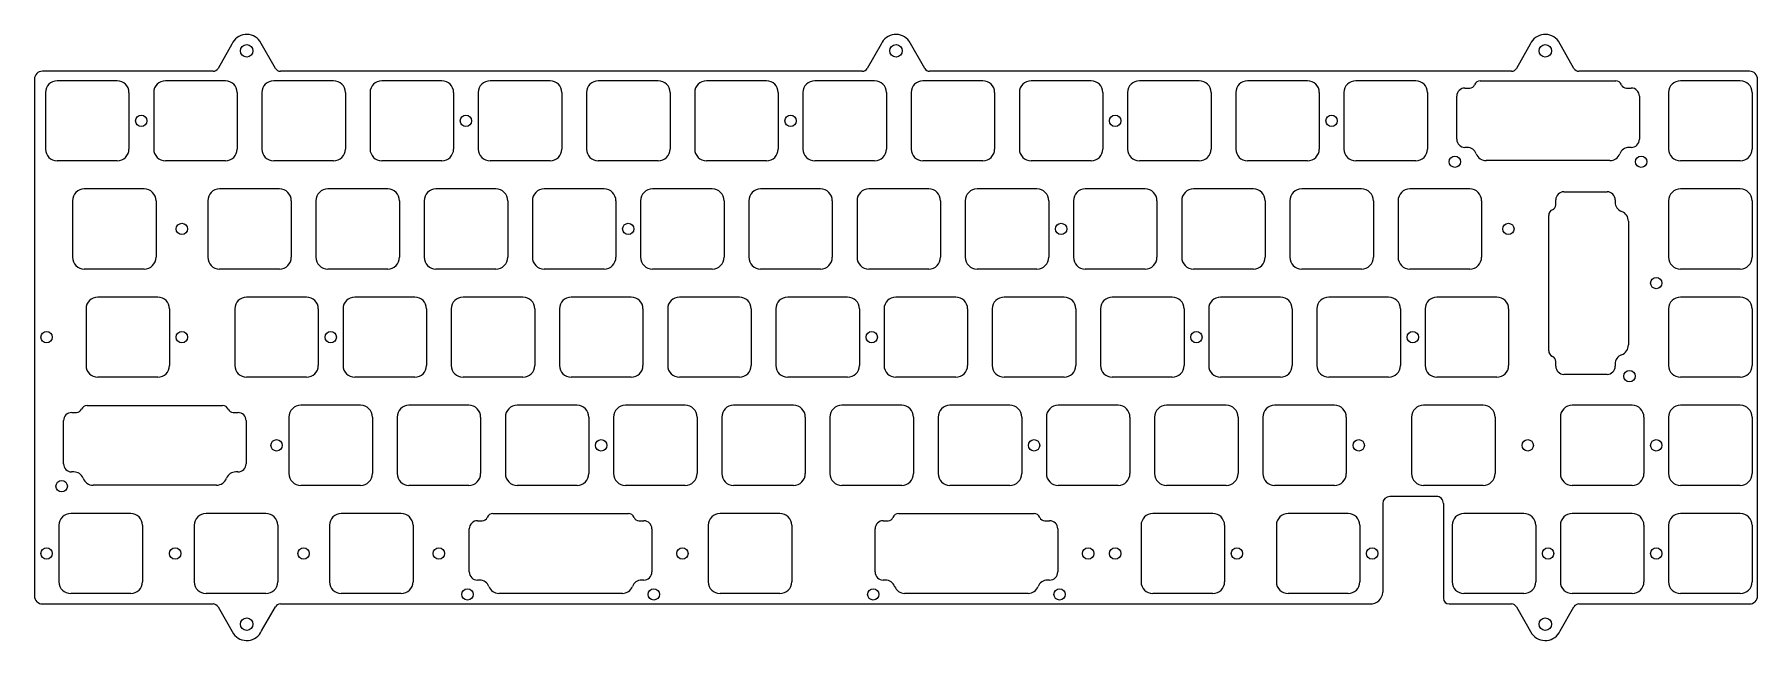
# Model space of a CAD drawing. Header units: millimetres. Extents: x -9 to 294, y -92 to 15.
import ezdxf

# ---------------------------------------------------------------- set-up
doc = ezdxf.new("R2010")
doc.units = ezdxf.units.MM
doc.layers.add('BLACK', color=7, linetype='CONTINUOUS')

msp = doc.modelspace()

# ---------------------------------------------------------------- linework, layer by layer
at = {"layer": 'BLACK', "linetype": 'Continuous'}
for p, q in [((25.450727, 13.481166), (23.031324, 9.235658)), ((33.139725, 9.235774), (30.418327, 14.011213)), ((139.750453, 13.481118), (137.331045, 9.235602)), ((147.439518, 9.235706), (144.717795, 14.011715)), ((254.050678, 13.481073), (251.631327, 9.235656)), ((261.739729, 9.235775), (259.018418, 14.01106)), ((33.139725, 9.235774), (33.139761, 9.235794)), ((147.439518, 9.235706), (147.439544, 9.235721)), ((261.739729, 9.235775), (261.739761, 9.235793)), ((-9.284939, 7.330828), (-9.284939, -83.688633)), ((22.162536, 8.730826), (-7.884941, 8.730826)), ((5.276136, 7.049999), (-5.27386, 7.049999)), ((13.776136, 7.05), (13.776136, 7.049999)), ((24.326136, 7.049999), (13.776136, 7.049999)), ((22.162536, 8.730826), (22.162536, 8.730842)), ((32.826136, 7.05), (32.826136, 7.049999)), ((43.376136, 7.049999), (32.826136, 7.049999)), ((136.457045, 8.730826), (34.008536, 8.730826)), ((51.876136, 7.05), (51.876136, 7.049999)), ((62.426136, 7.049999), (51.876136, 7.049999)), ((70.926136, 7.05), (70.926136, 7.049999)), ((81.476136, 7.049999), (70.926136, 7.049999)), ((89.976136, 7.05), (89.976136, 7.049999)), ((100.526136, 7.049999), (89.976136, 7.049999)), ((109.026136, 7.05), (109.026136, 7.049999)), ((119.576136, 7.049999), (109.026136, 7.049999)), ((128.076136, 7.05), (128.076136, 7.049999)), ((138.626136, 7.049999), (128.076136, 7.049999)), ((136.457045, 8.730826), (136.457045, 8.730846)), ((147.126136, 7.05), (147.126136, 7.049999)), ((157.676136, 7.049999), (147.126136, 7.049999)), ((250.758795, 8.730826), (148.308336, 8.730826)), ((166.176136, 7.05), (166.176136, 7.049999)), ((176.726136, 7.049999), (166.176136, 7.049999)), ((185.226136, 7.05), (185.226136, 7.049999)), ((195.776136, 7.049999), (185.226136, 7.049999)), ((204.276136, 7.05), (204.276136, 7.049999)), ((214.826136, 7.049999), (204.276136, 7.049999)), ((223.326136, 7.05), (223.326136, 7.049999)), ((233.876136, 7.049999), (223.326136, 7.049999)), ((245.247375, 7.0276), (269.102575, 7.0276)), ((245.247375, 7.027589), (245.247375, 7.0276)), ((250.758795, 8.730826), (250.758795, 8.730846)), ((292.655136, 8.730826), (262.608536, 8.730826)), ((280.476136, 7.05), (280.476136, 7.049999)), ((291.026136, 7.049999), (280.476136, 7.049999)), ((294.055201, -83.6886), (294.055201, 7.317631)), ((-7.348864, 4.974995), (-7.348864, -4.974999)), ((7.351136, 4.975), (7.351136, -4.975)), ((11.701136, 4.975), (11.701136, -4.975)), ((26.401136, 4.975), (26.401136, -4.975)), ((30.751136, 4.975), (30.751136, -4.975)), ((45.451136, 4.975), (45.451136, -4.975)), ((49.801136, 4.975), (49.801136, -4.975)), ((64.501136, 4.975), (64.501136, -4.975)), ((68.851136, 4.975), (68.851136, -4.975)), ((83.551136, 4.975), (83.551136, -4.975)), ((87.901136, 4.975), (87.901136, -4.975)), ((102.601136, 4.975), (102.601136, -4.975)), ((106.951136, 4.975), (106.951136, -4.975)), ((121.651136, 4.975), (121.651136, -4.975)), ((126.001136, 4.975), (126.001136, -4.975)), ((140.701136, 4.975), (140.701136, -4.975)), ((145.051136, 4.975), (145.051136, -4.975)), ((159.751136, 4.975), (159.751136, -4.975)), ((164.101136, 4.975), (164.101136, -4.975)), ((178.801136, 4.975), (178.801136, -4.975)), ((183.151136, 4.975), (183.151136, -4.975)), ((197.851136, 4.975), (197.851136, -4.975)), ((202.201136, 4.975), (202.201136, -4.975)), ((216.901136, 4.975), (216.901136, -4.975)), ((221.251136, 4.975), (221.251136, -4.975)), ((235.951136, 4.975), (235.951136, -4.975)), ((241.099485, -3.25044), (241.099485, 4.3503)), ((242.536512, 5.77544), (243.390075, 5.77544)), ((243.390075, 5.775452), (243.390075, 5.77544)), ((270.959775, 5.77544), (271.825375, 5.77544)), ((273.250365, 4.35044), (273.250365, -3.2504)), ((278.401136, 4.975), (278.401136, -4.975)), ((293.101136, 4.975), (293.101136, -4.975)), ((242.928575, -4.67544), (242.524475, -4.67544)), ((271.813458, -4.67544), (271.421325, -4.67544)), ((5.276136, -7.050001), (-5.273862, -7.050001)), ((5.276136, -7.05), (5.276136, -7.050001)), ((24.326136, -7.050001), (13.776136, -7.050001)), ((24.326136, -7.05), (24.326136, -7.050001)), ((43.376136, -7.050001), (32.826136, -7.050001)), ((43.376136, -7.05), (43.376136, -7.050001)), ((62.426136, -7.050001), (51.876136, -7.050001)), ((62.426136, -7.05), (62.426136, -7.050001)), ((81.476136, -7.050001), (70.926136, -7.050001)), ((81.476136, -7.05), (81.476136, -7.050001)), ((100.526136, -7.050001), (89.976136, -7.050001)), ((100.526136, -7.05), (100.526136, -7.050001)), ((119.576136, -7.050001), (109.026136, -7.050001)), ((119.576136, -7.05), (119.576136, -7.050001)), ((138.626136, -7.050001), (128.076136, -7.050001)), ((138.626136, -7.05), (138.626136, -7.050001)), ((157.676136, -7.050001), (147.126136, -7.050001)), ((157.676136, -7.05), (157.676136, -7.050001)), ((176.726136, -7.050001), (166.176136, -7.050001)), ((176.726136, -7.05), (176.726136, -7.050001)), ((195.776136, -7.050001), (185.226136, -7.050001)), ((195.776136, -7.05), (195.776136, -7.050001)), ((214.826136, -7.050001), (204.276136, -7.050001)), ((214.826136, -7.05), (214.826136, -7.050001)), ((233.876136, -7.050001), (223.326136, -7.050001)), ((233.876136, -7.05), (233.876136, -7.050001)), ((268.050425, -7.01191), (246.299575, -7.01191)), ((291.026136, -7.050001), (280.476136, -7.050001)), ((291.026136, -7.05), (291.026136, -7.050001)), ((10.038636, -12.000001), (-0.511358, -12.000001)), ((23.301136, -12), (23.301136, -12.000001)), ((33.851136, -12.000001), (23.301136, -12.000001)), ((42.351136, -12), (42.351136, -12.000001)), ((52.901136, -12.000001), (42.351136, -12.000001)), ((61.401136, -12), (61.401136, -12.000001)), ((71.951136, -12.000001), (61.401136, -12.000001)), ((80.451136, -12), (80.451136, -12.000001)), ((91.001136, -12.000001), (80.451136, -12.000001)), ((99.501136, -12), (99.501136, -12.000001)), ((110.051136, -12.000001), (99.501136, -12.000001)), ((118.551136, -12), (118.551136, -12.000001)), ((129.101136, -12.000001), (118.551136, -12.000001)), ((137.601136, -12), (137.601136, -12.000001)), ((148.151136, -12.000001), (137.601136, -12.000001)), ((156.651136, -12), (156.651136, -12.000001)), ((167.201136, -12.000001), (156.651136, -12.000001)), ((175.701136, -12), (175.701136, -12.000001)), ((186.251136, -12.000001), (175.701136, -12.000001)), ((194.751136, -12), (194.751136, -12.000001)), ((205.301136, -12.000001), (194.751136, -12.000001)), ((213.801136, -12), (213.801136, -12.000001)), ((224.351136, -12.000001), (213.801136, -12.000001)), ((232.851136, -12), (232.851136, -12.000001)), ((243.401136, -12.000001), (232.851136, -12.000001)), ((280.476136, -12), (280.476136, -12.000001)), ((291.026136, -12.000001), (280.476136, -12.000001)), ((-2.586364, -14.075007), (-2.586364, -24.024999)), ((12.113636, -14.075), (12.113636, -24.025)), ((21.226136, -14.075), (21.226136, -24.025)), ((35.926136, -14.075), (35.926136, -24.025)), ((40.276136, -14.075), (40.276136, -24.025)), ((54.976136, -14.075), (54.976136, -24.025)), ((59.326136, -14.075), (59.326136, -24.025)), ((74.026136, -14.075), (74.026136, -24.025)), ((78.376136, -14.075), (78.376136, -24.025)), ((93.076136, -14.075), (93.076136, -24.025)), ((97.426136, -14.075), (97.426136, -24.025)), ((112.126136, -14.075), (112.126136, -24.025)), ((116.476136, -14.075), (116.476136, -24.025)), ((131.176136, -14.075), (131.176136, -24.025)), ((135.526136, -14.075), (135.526136, -24.025)), ((150.226136, -14.075), (150.226136, -24.025)), ((154.576136, -14.075), (154.576136, -24.025)), ((169.276136, -14.075), (169.276136, -24.025)), ((173.626136, -14.075), (173.626136, -24.025)), ((188.326136, -14.075), (188.326136, -24.025)), ((192.676136, -14.075), (192.676136, -24.025)), ((207.376136, -14.075), (207.376136, -24.025)), ((211.726136, -14.075), (211.726136, -24.025)), ((226.426136, -14.075), (226.426136, -24.025)), ((230.776136, -14.075), (230.776136, -24.025)), ((245.476136, -14.075), (245.476136, -24.025)), ((258.54331, -14.790225), (258.54331, -13.924625)), ((259.96831, -12.499635), (267.56915, -12.499635)), ((268.99419, -13.936542), (268.99419, -14.328675)), ((278.401136, -14.075), (278.401136, -24.025)), ((293.101136, -14.075), (293.101136, -24.025)), ((257.29115, -40.502625), (257.29115, -16.647425)), ((271.33066, -17.699575), (271.33066, -39.450425)), ((10.038636, -26.100001), (-0.511361, -26.100001)), ((10.038636, -26.1), (10.038636, -26.100001)), ((33.851136, -26.100001), (23.301136, -26.100001)), ((33.851136, -26.1), (33.851136, -26.100001)), ((52.901136, -26.100001), (42.351136, -26.100001)), ((52.901136, -26.1), (52.901136, -26.100001)), ((71.951136, -26.100001), (61.401136, -26.100001)), ((71.951136, -26.1), (71.951136, -26.100001)), ((91.001136, -26.100001), (80.451136, -26.100001)), ((91.001136, -26.1), (91.001136, -26.100001)), ((110.051136, -26.100001), (99.501136, -26.100001)), ((110.051136, -26.1), (110.051136, -26.100001)), ((129.101136, -26.100001), (118.551136, -26.100001)), ((129.101136, -26.1), (129.101136, -26.100001)), ((148.151136, -26.100001), (137.601136, -26.100001)), ((148.151136, -26.1), (148.151136, -26.100001)), ((167.201136, -26.100001), (156.651136, -26.100001)), ((167.201136, -26.1), (167.201136, -26.100001)), ((186.251136, -26.100001), (175.701136, -26.100001)), ((186.251136, -26.1), (186.251136, -26.100001)), ((205.301136, -26.100001), (194.751136, -26.100001)), ((205.301136, -26.1), (205.301136, -26.100001)), ((224.351136, -26.100001), (213.801136, -26.100001)), ((224.351136, -26.1), (224.351136, -26.100001)), ((243.401136, -26.100001), (232.851136, -26.100001)), ((243.401136, -26.1), (243.401136, -26.100001)), ((291.026136, -26.100001), (280.476136, -26.100001)), ((291.026136, -26.1), (291.026136, -26.100001)), ((-0.20625, -33.125), (-0.20625, -43.075001)), ((12.41875, -31.05), (1.868749, -31.05)), ((14.49375, -33.125), (14.49375, -43.075)), ((25.988636, -33.125), (25.988636, -43.075)), ((28.063636, -31.05), (28.063636, -31.050001)), ((38.613636, -31.050001), (28.063636, -31.050001)), ((40.688636, -33.125), (40.688636, -43.075)), ((45.038636, -33.125), (45.038636, -43.075)), ((47.113636, -31.05), (47.113636, -31.050001)), ((57.663636, -31.050001), (47.113636, -31.050001)), ((59.738636, -33.125), (59.738636, -43.075)), ((64.088636, -33.125), (64.088636, -43.075)), ((66.163636, -31.05), (66.163636, -31.050001)), ((76.713636, -31.050001), (66.163636, -31.050001)), ((78.788636, -33.125), (78.788636, -43.075)), ((83.138636, -33.125), (83.138636, -43.075)), ((85.213636, -31.05), (85.213636, -31.050001)), ((95.763636, -31.050001), (85.213636, -31.050001)), ((97.838636, -33.125), (97.838636, -43.075)), ((102.188636, -33.125), (102.188636, -43.075)), ((104.263636, -31.05), (104.263636, -31.050001)), ((114.813636, -31.050001), (104.263636, -31.050001)), ((116.888636, -33.125), (116.888636, -43.075)), ((121.238636, -33.125), (121.238636, -43.075)), ((123.313636, -31.05), (123.313636, -31.050001)), ((133.863636, -31.050001), (123.313636, -31.050001)), ((135.938636, -33.125), (135.938636, -43.075)), ((140.288636, -33.125), (140.288636, -43.075)), ((142.363636, -31.05), (142.363636, -31.050001)), ((152.913636, -31.050001), (142.363636, -31.050001)), ((154.988636, -33.125), (154.988636, -43.075)), ((159.338636, -33.125), (159.338636, -43.075)), ((161.413636, -31.05), (161.413636, -31.050001)), ((171.963636, -31.050001), (161.413636, -31.050001)), ((174.038636, -33.125), (174.038636, -43.075)), ((178.388636, -33.125), (178.388636, -43.075)), ((180.463636, -31.05), (180.463636, -31.050001)), ((191.013636, -31.050001), (180.463636, -31.050001)), ((193.088636, -33.125), (193.088636, -43.075)), ((197.438636, -33.125), (197.438636, -43.075)), ((199.513636, -31.05), (199.513636, -31.050001)), ((210.063636, -31.050001), (199.513636, -31.050001)), ((212.138636, -33.125), (212.138636, -43.075)), ((216.488636, -33.125), (216.488636, -43.075)), ((218.563636, -31.05), (218.563636, -31.050001)), ((229.113636, -31.050001), (218.563636, -31.050001)), ((231.188636, -33.125), (231.188636, -43.075)), ((235.5375, -33.125), (235.5375, -43.075001)), ((248.1625, -31.05), (237.612499, -31.05)), ((250.2375, -33.125), (250.2375, -43.075)), ((278.401136, -33.125), (278.401136, -43.075)), ((280.476136, -31.05), (280.476136, -31.050001)), ((291.026136, -31.050001), (280.476136, -31.050001)), ((293.101136, -33.125), (293.101136, -43.075)), ((257.291161, -40.502625), (257.29115, -40.502625)), ((258.543298, -42.359925), (258.54331, -42.359925)), ((258.54331, -43.213488), (258.54331, -42.359925)), ((12.41875, -45.15), (1.86875, -45.15)), ((38.613636, -45.150001), (28.063636, -45.150001)), ((38.613636, -45.15), (38.613636, -45.150001)), ((57.663636, -45.150001), (47.113636, -45.150001)), ((57.663636, -45.15), (57.663636, -45.150001)), ((76.713636, -45.150001), (66.163636, -45.150001)), ((76.713636, -45.15), (76.713636, -45.150001)), ((95.763636, -45.150001), (85.213636, -45.150001)), ((95.763636, -45.15), (95.763636, -45.150001)), ((114.813636, -45.150001), (104.263636, -45.150001)), ((114.813636, -45.15), (114.813636, -45.150001)), ((133.863636, -45.150001), (123.313636, -45.150001)), ((133.863636, -45.15), (133.863636, -45.150001)), ((152.913636, -45.150001), (142.363636, -45.150001)), ((152.913636, -45.15), (152.913636, -45.150001)), ((171.963636, -45.150001), (161.413636, -45.150001)), ((171.963636, -45.15), (171.963636, -45.150001)), ((191.013636, -45.150001), (180.463636, -45.150001)), ((191.013636, -45.15), (191.013636, -45.150001)), ((210.063636, -45.150001), (199.513636, -45.150001)), ((210.063636, -45.15), (210.063636, -45.150001)), ((229.113636, -45.150001), (218.563636, -45.150001)), ((229.113636, -45.15), (229.113636, -45.150001)), ((248.1625, -45.15), (237.6125, -45.15)), ((267.56919, -44.650515), (259.96845, -44.650515)), ((268.99419, -42.821425), (268.99419, -43.225525)), ((291.026136, -45.150001), (280.476136, -45.150001)), ((291.026136, -45.15), (291.026136, -45.150001)), ((-2.732238, -51.37456), (-1.878675, -51.37456)), ((-1.878675, -51.374548), (-1.878675, -51.37456)), ((-0.021375, -50.1224), (23.833825, -50.1224)), ((-0.021375, -50.122411), (-0.021375, -50.1224)), ((25.691025, -51.37456), (26.556625, -51.37456)), ((37.588636, -50.1), (37.588636, -50.100001)), ((48.138636, -50.100001), (37.588636, -50.100001)), ((56.638636, -50.1), (56.638636, -50.100001)), ((67.188636, -50.100001), (56.638636, -50.100001)), ((75.688636, -50.1), (75.688636, -50.100001)), ((86.238636, -50.100001), (75.688636, -50.100001)), ((94.738636, -50.1), (94.738636, -50.100001)), ((105.288636, -50.100001), (94.738636, -50.100001)), ((113.788636, -50.1), (113.788636, -50.100001)), ((124.338636, -50.100001), (113.788636, -50.100001)), ((132.838636, -50.1), (132.838636, -50.100001)), ((143.388636, -50.100001), (132.838636, -50.100001)), ((162.438636, -50.1), (151.888636, -50.1)), ((181.488636, -50.1), (170.938636, -50.1)), ((200.538636, -50.1), (189.988636, -50.1)), ((209.038636, -50.1), (209.038636, -50.100001)), ((219.588636, -50.100001), (209.038636, -50.100001)), ((235.232385, -50.1), (235.232385, -50.100051)), ((245.782436, -50.1), (235.232385, -50.1)), ((261.426136, -50.1), (261.426136, -50.100001)), ((271.976136, -50.100001), (261.426136, -50.100001)), ((280.476136, -50.1), (280.476136, -50.100001)), ((291.026136, -50.100001), (280.476136, -50.100001)), ((-4.169265, -60.40044), (-4.169265, -52.7997)), ((27.981615, -52.79956), (27.981615, -60.4004)), ((35.513636, -52.175), (35.513636, -62.125)), ((50.213636, -52.175), (50.213636, -62.125)), ((54.563636, -52.175), (54.563636, -62.125)), ((69.263636, -52.175), (69.263636, -62.125)), ((73.613636, -52.175), (73.613636, -62.125)), ((88.313636, -52.175), (88.313636, -62.125)), ((92.663636, -52.175), (92.663636, -62.125)), ((107.363636, -52.175), (107.363636, -62.125)), ((111.713636, -52.175), (111.713636, -62.125)), ((126.413636, -52.175), (126.413636, -62.125)), ((130.763636, -52.175), (130.763636, -62.125)), ((145.463636, -52.175), (145.463636, -62.125)), ((149.813636, -52.175), (149.813636, -62.125)), ((164.513636, -52.175), (164.513636, -62.125)), ((168.863636, -52.175), (168.863636, -62.125)), ((183.563636, -52.175), (183.563636, -62.125)), ((187.913636, -52.175), (187.913636, -62.125)), ((202.613636, -52.175), (202.613636, -62.125)), ((206.963636, -52.175), (206.963636, -62.125)), ((221.663636, -52.175), (221.663636, -62.125)), ((233.157386, -52.175), (233.157386, -62.11054)), ((247.857386, -52.175), (247.857337, -52.175)), ((247.857386, -52.175), (247.857386, -62.1249)), ((259.351136, -52.175), (259.351136, -62.125)), ((274.051136, -52.175), (274.051136, -62.125)), ((278.401136, -52.175), (278.401136, -62.125)), ((293.101136, -52.175), (293.101136, -62.125)), ((-2.340175, -61.82544), (-2.744275, -61.82544)), ((26.544708, -61.82544), (26.152575, -61.82544)), ((22.781675, -64.16191), (1.030825, -64.16191)), ((48.138636, -64.200001), (37.588636, -64.200001)), ((48.138636, -64.2), (48.138636, -64.200001)), ((67.188636, -64.200001), (56.638636, -64.200001)), ((67.188636, -64.2), (67.188636, -64.200001)), ((86.238636, -64.200001), (75.688636, -64.200001)), ((86.238636, -64.2), (86.238636, -64.200001)), ((105.288636, -64.200001), (94.738636, -64.200001)), ((105.288636, -64.2), (105.288636, -64.200001)), ((124.338636, -64.200001), (113.788636, -64.200001)), ((124.338636, -64.2), (124.338636, -64.200001)), ((143.388636, -64.200001), (132.838636, -64.200001)), ((143.388636, -64.2), (143.388636, -64.200001)), ((162.438636, -64.2), (151.888636, -64.2)), ((181.488636, -64.2), (170.938636, -64.2)), ((200.538636, -64.2), (189.988636, -64.2)), ((219.588636, -64.200001), (209.038636, -64.200001)), ((219.588636, -64.2), (219.588636, -64.200001)), ((237.505336, -66.15), (229.326136, -66.15)), ((245.767831, -64.2), (235.232536, -64.2)), ((271.976136, -64.200001), (261.426136, -64.200001)), ((271.976136, -64.2), (271.976136, -64.200001)), ((291.026136, -64.200001), (280.476136, -64.200001)), ((291.026136, -64.2), (291.026136, -64.200001)), ((7.65625, -69.15), (-2.893751, -69.15)), ((31.46875, -69.15), (20.918749, -69.15)), ((55.28125, -69.15), (44.731249, -69.15)), ((71.416125, -69.1724), (95.271325, -69.1724)), ((71.416125, -69.172411), (71.416125, -69.1724)), ((121.95625, -69.15), (111.406249, -69.15)), ((142.853625, -69.1724), (166.708825, -69.1724)), ((142.853625, -69.172411), (142.853625, -69.1724)), ((198.15625, -69.15), (187.606249, -69.15)), ((221.96875, -69.15), (211.418749, -69.15)), ((228.076136, -67.4), (228.076136, -83.018653)), ((238.755352, -67.400002), (238.755345, -84.098072)), ((238.755352, -67.400002), (238.755363, -67.400002)), ((252.926136, -69.15), (242.376136, -69.15)), ((261.426136, -69.15), (261.426136, -69.150001)), ((271.976136, -69.150001), (261.426136, -69.150001)), ((291.026136, -69.15), (280.476136, -69.15)), ((-4.96875, -71.225), (-4.96875, -81.175001)), ((9.73125, -71.225), (9.73125, -81.175)), ((18.84375, -71.225), (18.84375, -81.175001)), ((33.54375, -71.225), (33.54375, -81.175)), ((42.65625, -71.225), (42.65625, -81.175001)), ((57.35625, -71.225), (57.35625, -81.175)), ((67.268235, -79.45044), (67.268235, -71.8497)), ((68.705262, -70.42456), (69.558825, -70.42456)), ((69.558825, -70.424548), (69.558825, -70.42456)), ((97.128525, -70.42456), (97.994125, -70.42456)), ((99.419115, -71.84956), (99.419115, -79.4504)), ((109.33125, -71.225), (109.33125, -81.175001)), ((124.03125, -71.225), (124.03125, -81.175)), ((138.705735, -79.45044), (138.705735, -71.8497)), ((140.142762, -70.42456), (140.996325, -70.42456)), ((140.996325, -70.424548), (140.996325, -70.42456)), ((168.566025, -70.42456), (169.431625, -70.42456)), ((170.856615, -71.84956), (170.856615, -79.4504)), ((185.53125, -71.225), (185.53125, -81.175001)), ((200.23125, -71.225), (200.23125, -81.175)), ((209.34375, -71.225), (209.34375, -81.175001)), ((224.04375, -71.225), (224.04375, -81.175)), ((240.301136, -71.225), (240.301136, -81.175)), ((255.001136, -71.225), (255.001136, -81.175)), ((259.351136, -71.225), (259.351136, -81.175)), ((274.051136, -71.225), (274.051136, -81.175)), ((278.401136, -71.225), (278.401136, -81.175)), ((293.101136, -71.225), (293.101136, -81.175)), ((69.097325, -80.87544), (68.693225, -80.87544)), ((97.982208, -80.87544), (97.590075, -80.87544)), ((140.534825, -80.87544), (140.130725, -80.87544)), ((169.419708, -80.87544), (169.027575, -80.87544)), ((7.65625, -83.25), (-2.89375, -83.25)), ((31.46875, -83.25), (20.91875, -83.25)), ((55.28125, -83.25), (44.73125, -83.25)), ((94.219175, -83.21191), (72.468325, -83.21191)), ((121.95625, -83.25), (111.40625, -83.25)), ((165.656675, -83.21191), (143.905825, -83.21191)), ((198.15625, -83.25), (187.60625, -83.25)), ((221.96875, -83.25), (211.41875, -83.25)), ((252.926136, -83.25), (242.376136, -83.25)), ((271.976136, -83.250001), (261.426136, -83.250001)), ((271.976136, -83.25), (271.976136, -83.250001)), ((291.026136, -83.25), (280.476136, -83.25)), ((-7.88494, -85.088635), (22.162036, -85.088635)), ((23.035018, -85.600635), (25.744824, -90.318918)), ((30.707024, -89.830111), (33.141877, -85.590573)), ((34.021118, -85.088675), (225.839885, -85.088635)), ((239.755136, -85.088635), (250.762036, -85.088635)), ((251.632976, -85.597076), (254.345099, -90.319388)), ((259.307051, -89.830067), (261.741879, -85.590574)), ((262.616781, -85.088635), (292.655136, -85.088635)), ((292.655136, -85.088542), (292.655136, -85.088635))]:
    msp.add_line(p, q, dxfattribs=at)
at = {"layer": 'BLACK'}
for centre, radius in [((28.085558, 12.330826), 1.1), ((142.385311, 12.330826), 1.1), ((256.685561, 12.330826), 1.1), ((9.525, 0), 1), ((66.676136, 0), 1), ((123.826136, 0), 1), ((180.976136, 0), 1), ((219.071536, 0), 1), ((240.775, -7.2), 1), ((273.575, -7.2), 1), ((16.6699, -19.05), 1), ((95.251136, -19.05), 1), ((171.451135, -19.05), 1), ((250.191136, -19.050016), 1), ((276.226136, -28.575), 1), ((-7.142614, -38.1), 1), ((16.669536, -38.0992), 1), ((42.863636, -38.1), 1), ((138.1136, -38.1), 1), ((195.2636, -38.1), 1), ((233.3625, -38.1), 1), ((271.51875, -44.975), 1), ((33.338636, -57.15), 1), ((90.488636, -57.15), 1), ((166.6886, -57.15), 1), ((223.8386, -57.15), 1), ((253.604474, -57.150048), 1), ((276.226368, -57.150048), 1), ((-4.49375, -64.35), 1), ((-7.14265, -76.2), 1), ((15.479225, -76.2), 1), ((38.101136, -76.2), 1), ((61.913636, -76.2), 1), ((104.775, -76.2), 1), ((176.212474, -76.2), 1), ((180.975024, -76.2), 1), ((202.405138, -76.2), 1), ((226.21875, -76.2), 1), ((257.175, -76.2), 1), ((276.226368, -76.2), 1), ((66.94375, -83.4), 1), ((99.74375, -83.4), 1), ((138.38125, -83.4), 1), ((171.18125, -83.4), 1), ((28.085558, -88.649847), 1.1), ((256.685561, -88.649635), 1.1)]:
    msp.add_circle(centre, radius, dxfattribs=at)
for centre, radius, start, end in [((28.085546, 12.33085), 2.874978, 35.76618987, 156.41475807), ((142.385336, 12.3308), 2.875037, 35.77886652, 156.41523186), ((256.685536, 12.3308), 2.874996, 35.76334784, 156.41585441), ((22.162636, 9.7307), 0.999843, 269.99426961, 330.32234415), ((34.008536, 9.7306), 0.999774, 209.66343691, 270), ((136.462436, 9.7306), 0.999752, 269.69104544, 330.32229336), ((148.308336, 9.7307), 0.999874, 209.67156881, 270), ((250.762636, 9.7308), 0.999896, 269.77991787, 330.31735117), ((262.608536, 9.7306), 0.999774, 209.66348671, 270), ((-7.884941, 7.330828), 1.399998, 90, 180), ((-5.27386, 4.974995), 2.075004, 90, 180), ((5.276136, 4.975), 2.074999, 0, 90), ((13.776136, 4.975), 2.075, 90, 180), ((24.326136, 4.975), 2.074999, 0, 90), ((32.826136, 4.975), 2.075, 90, 180), ((43.376136, 4.975), 2.074999, 0, 90), ((51.876136, 4.975), 2.075, 90, 180), ((62.426136, 4.975), 2.074999, 0, 90), ((70.926136, 4.975), 2.075, 90, 180), ((81.476136, 4.975), 2.074999, 0, 90), ((89.976136, 4.975), 2.075, 90, 180), ((100.526136, 4.975), 2.074999, 0, 90), ((109.026136, 4.975), 2.075, 90, 180), ((119.576136, 4.975), 2.074999, 0, 90), ((128.076136, 4.975), 2.075, 90, 180), ((138.626136, 4.975), 2.074999, 0, 90), ((147.126136, 4.975), 2.075, 90, 180), ((157.676136, 4.975), 2.074999, 0, 90), ((166.176136, 4.975), 2.075, 90, 180), ((176.726136, 4.975), 2.074999, 0, 90), ((185.226136, 4.975), 2.075, 90, 180), ((195.776136, 4.975), 2.074999, 0, 90), ((204.276136, 4.975), 2.075, 90, 180), ((214.826136, 4.975), 2.074999, 0, 90), ((223.326136, 4.975), 2.075, 90, 180), ((233.876136, 4.975), 2.074999, 0, 90), ((243.390124, 6.703829), 0.928376, 269.99697591, 337.97782841), ((245.247274, 5.952649), 1.07494, 89.99461656, 157.97750247), ((269.10254, 5.95261), 1.07499, 22.02370504, 89.99813454), ((270.9598, 6.7039), 0.92846, 202.02452102, 269.99845724), ((280.476136, 4.975), 2.075, 90, 180), ((291.026136, 4.975), 2.074999, 0, 90), ((292.655136, 7.3307), 1.400126, 359.46518426, 90), ((242.524567, 4.350408), 1.425082, 89.51974267, 180.00434217), ((271.8254, 4.3505), 1.42494, 359.99758749, 90.00100523), ((-5.273862, -4.974999), 2.075002, 180, 270), ((5.276136, -4.975), 2.075, 270, 0), ((13.776136, -4.975), 2.075001, 180, 270), ((24.326136, -4.975), 2.075, 270, 0), ((32.826136, -4.975), 2.075001, 180, 270), ((43.376136, -4.975), 2.075, 270, 0), ((51.876136, -4.975), 2.075001, 180, 270), ((62.426136, -4.975), 2.075, 270, 0), ((70.926136, -4.975), 2.075001, 180, 270), ((81.476136, -4.975), 2.075, 270, 0), ((89.976136, -4.975), 2.075001, 180, 270), ((100.526136, -4.975), 2.075, 270, 0), ((109.026136, -4.975), 2.075001, 180, 270), ((119.576136, -4.975), 2.075, 270, 0), ((128.076136, -4.975), 2.075001, 180, 270), ((138.626136, -4.975), 2.075, 270, 0), ((147.126136, -4.975), 2.075001, 180, 270), ((157.676136, -4.975), 2.075, 270, 0), ((166.176136, -4.975), 2.075001, 180, 270), ((176.726136, -4.975), 2.075, 270, 0), ((185.226136, -4.975), 2.075001, 180, 270), ((195.776136, -4.975), 2.075, 270, 0), ((204.276136, -4.975), 2.075001, 180, 270), ((214.826136, -4.975), 2.075, 270, 0), ((223.326136, -4.975), 2.075001, 180, 270), ((233.876136, -4.975), 2.075, 270, 0), ((242.524486, -3.250439), 1.425001, 180.00004021, 269.99955772), ((242.928551, -6.400348), 1.724908, 20.54547839, 89.9992028), ((246.299462, -5.136915), 1.874995, 200.54692151, 270.00345303), ((268.05034, -5.13683), 1.875082, 270.0025973, 339.45098232), ((271.42133, -6.40038), 1.724936, 90.00016608, 159.45408213), ((271.82524, -3.25036), 1.425125, 269.52631186, 359.99839184), ((280.476136, -4.975), 2.075001, 180, 270), ((291.026136, -4.975), 2.075, 270, 0), ((-0.511359, -14.075006), 2.075005, 89.99997239, 180.00002761), ((10.038636, -14.075), 2.074999, 0, 90), ((23.301136, -14.075), 2.075, 90, 180), ((33.851136, -14.075), 2.074999, 0, 90), ((42.351136, -14.075), 2.075, 90, 180), ((52.901136, -14.075), 2.074999, 0, 90), ((61.401136, -14.075), 2.075, 90, 180), ((71.951136, -14.075), 2.074999, 0, 90), ((80.451136, -14.075), 2.075, 90, 180), ((91.001136, -14.075), 2.074999, 0, 90), ((99.501136, -14.075), 2.075, 90, 180), ((110.051136, -14.075), 2.074999, 0, 90), ((118.551136, -14.075), 2.075, 90, 180), ((129.101136, -14.075), 2.074999, 0, 90), ((137.601136, -14.075), 2.075, 90, 180), ((148.151136, -14.075), 2.074999, 0, 90), ((156.651136, -14.075), 2.075, 90, 180), ((167.201136, -14.075), 2.074999, 0, 90), ((175.701136, -14.075), 2.075, 90, 180), ((186.251136, -14.075), 2.074999, 0, 90), ((194.751136, -14.075), 2.075, 90, 180), ((205.301136, -14.075), 2.074999, 0, 90), ((213.801136, -14.075), 2.075, 90, 180), ((224.351136, -14.075), 2.074999, 0, 90), ((232.851136, -14.075), 2.075, 90, 180), ((243.401136, -14.075), 2.074999, 0, 90), ((280.476136, -14.075), 2.075, 90, 180), ((291.026136, -14.075), 2.074999, 0, 90), ((257.61485, -14.7902), 0.92846, 292.02452102, 359.99845724), ((259.96825, -13.9246), 1.42494, 89.99758749, 180.00100523), ((267.56911, -13.92476), 1.425125, 359.52631186, 89.99839184), ((270.71913, -14.32867), 1.724936, 180.00016608, 249.45408213), ((258.36614, -16.64746), 1.07499, 112.02370504, 179.99813454), ((269.45558, -17.69966), 1.875082, 0.0025973, 69.45098232), ((-0.511362, -24.024999), 2.075002, 180, 270.00002761), ((10.038636, -24.025), 2.075, 270, 0), ((23.301136, -24.025), 2.075001, 180, 270), ((33.851136, -24.025), 2.075, 270, 0), ((42.351136, -24.025), 2.075001, 180, 270), ((52.901136, -24.025), 2.075, 270, 0), ((61.401136, -24.025), 2.075001, 180, 270), ((71.951136, -24.025), 2.075, 270, 0), ((80.451136, -24.025), 2.075001, 180, 270), ((91.001136, -24.025), 2.075, 270, 0), ((99.501136, -24.025), 2.075001, 180, 270), ((110.051136, -24.025), 2.075, 270, 0), ((118.551136, -24.025), 2.075001, 180, 270), ((129.101136, -24.025), 2.075, 270, 0), ((137.601136, -24.025), 2.075001, 180, 270), ((148.151136, -24.025), 2.075, 270, 0), ((156.651136, -24.025), 2.075001, 180, 270), ((167.201136, -24.025), 2.075, 270, 0), ((175.701136, -24.025), 2.075001, 180, 270), ((186.251136, -24.025), 2.075, 270, 0), ((194.751136, -24.025), 2.075001, 180, 270), ((205.301136, -24.025), 2.075, 270, 0), ((213.801136, -24.025), 2.075001, 180, 270), ((224.351136, -24.025), 2.075, 270, 0), ((232.851136, -24.025), 2.075001, 180, 270), ((243.401136, -24.025), 2.075, 270, 0), ((280.476136, -24.025), 2.075001, 180, 270), ((291.026136, -24.025), 2.075, 270, 0), ((1.868754, -33.125004), 2.075004, 90.00013806, 179.99988955), ((12.41875, -33.125), 2.075, 0, 90), ((28.063636, -33.125), 2.075, 90, 180), ((38.613636, -33.125), 2.074999, 0, 90), ((47.113636, -33.125), 2.075, 90, 180), ((57.663636, -33.125), 2.074999, 0, 90), ((66.163636, -33.125), 2.075, 90, 180), ((76.713636, -33.125), 2.074999, 0, 90), ((85.213636, -33.125), 2.075, 90, 180), ((95.763636, -33.125), 2.074999, 0, 90), ((104.263636, -33.125), 2.075, 90, 180), ((114.813636, -33.125), 2.074999, 0, 90), ((123.313636, -33.125), 2.075, 90, 180), ((133.863636, -33.125), 2.074999, 0, 90), ((142.363636, -33.125), 2.075, 90, 180), ((152.913636, -33.125), 2.074999, 0, 90), ((161.413636, -33.125), 2.075, 90, 180), ((171.963636, -33.125), 2.074999, 0, 90), ((180.463636, -33.125), 2.075, 90, 180), ((191.013636, -33.125), 2.074999, 0, 90), ((199.513636, -33.125), 2.075, 90, 180), ((210.063636, -33.125), 2.074999, 0, 90), ((218.563636, -33.125), 2.075, 90, 180), ((229.113636, -33.125), 2.074999, 0, 90), ((237.612504, -33.125004), 2.075004, 90.00013806, 179.99988955), ((248.1625, -33.125), 2.075, 0, 90), ((280.476136, -33.125), 2.075, 90, 180), ((291.026136, -33.125), 2.074999, 0, 90), ((258.366101, -40.502726), 1.07494, 179.99461656, 247.97750247), ((257.614921, -42.359876), 0.928376, 359.99697591, 67.97782841), ((270.719098, -42.821449), 1.724908, 110.54547839, 179.9992028), ((269.455665, -39.450538), 1.874995, 290.54692151, 0.00345303), ((1.868752, -43.074998), 2.075002, 180.00008284, 269.99994478), ((12.41875, -43.075), 2.075, 270, 0), ((28.063636, -43.075), 2.075001, 180, 270), ((38.613636, -43.075), 2.075, 270, 0), ((47.113636, -43.075), 2.075001, 180, 270), ((57.663636, -43.075), 2.075, 270, 0), ((66.163636, -43.075), 2.075001, 180, 270), ((76.713636, -43.075), 2.075, 270, 0), ((85.213636, -43.075), 2.075001, 180, 270), ((95.763636, -43.075), 2.075, 270, 0), ((104.263636, -43.075), 2.075001, 180, 270), ((114.813636, -43.075), 2.075, 270, 0), ((123.313636, -43.075), 2.075001, 180, 270), ((133.863636, -43.075), 2.075, 270, 0), ((142.363636, -43.075), 2.075001, 180, 270), ((152.913636, -43.075), 2.075, 270, 0), ((161.413636, -43.075), 2.075001, 180, 270), ((171.963636, -43.075), 2.075, 270, 0), ((180.463636, -43.075), 2.075001, 180, 270), ((191.013636, -43.075), 2.075, 270, 0), ((199.513636, -43.075), 2.075001, 180, 270), ((210.063636, -43.075), 2.075, 270, 0), ((218.563636, -43.075), 2.075001, 180, 270), ((229.113636, -43.075), 2.075, 270, 0), ((237.612502, -43.074998), 2.075002, 180.00008284, 269.99994478), ((248.1625, -43.075), 2.075, 270, 0), ((259.968342, -43.225433), 1.425082, 179.51974267, 270.00434217), ((267.569189, -43.225514), 1.425001, 270.00004021, 359.99955772), ((280.476136, -43.075), 2.075001, 180, 270), ((291.026136, -43.075), 2.075, 270, 0), ((-2.744183, -52.799592), 1.425082, 89.51974267, 180.00434217), ((-1.878626, -50.446171), 0.928376, 269.99697591, 337.97782841), ((-0.021476, -51.197351), 1.07494, 89.99461656, 157.97750247), ((23.83379, -51.19739), 1.07499, 22.02370504, 89.99813454), ((25.69105, -50.4461), 0.92846, 202.02452102, 269.99845724), ((26.55665, -52.7995), 1.42494, 359.99758749, 90.00100523), ((37.588636, -52.175), 2.075, 90, 180), ((48.138636, -52.175), 2.074999, 0, 90), ((56.638636, -52.175), 2.075, 90, 180), ((67.188636, -52.175), 2.074999, 0, 90), ((75.688636, -52.175), 2.075, 90, 180), ((86.238636, -52.175), 2.074999, 0, 90), ((94.738636, -52.175), 2.075, 90, 180), ((105.288636, -52.175), 2.074999, 0, 90), ((113.788636, -52.175), 2.075, 90, 180), ((124.338636, -52.175), 2.074999, 0, 90), ((132.838636, -52.175), 2.075, 90, 180), ((143.388636, -52.175), 2.074999, 0, 90), ((151.888636, -52.175), 2.075, 90, 180), ((162.438636, -52.175), 2.075, 0, 90), ((170.938636, -52.175), 2.075, 90, 180), ((181.488636, -52.175), 2.075, 0, 90), ((189.988636, -52.175), 2.075, 90, 180), ((200.538636, -52.175), 2.075, 0, 90), ((209.038636, -52.175), 2.075, 90, 180), ((219.588636, -52.175), 2.074999, 0, 90), ((235.232336, -52.175), 2.07495, 89.99864696, 180), ((245.782436, -52.1749), 2.0749, 359.99723863, 90), ((261.426136, -52.175), 2.075, 90, 180), ((271.976136, -52.175), 2.074999, 0, 90), ((280.476136, -52.175), 2.075, 90, 180), ((291.026136, -52.175), 2.074999, 0, 90), ((-2.744264, -60.400439), 1.425001, 180.00004021, 269.99955772), ((26.55649, -60.40036), 1.425125, 269.52631186, 359.99839184), ((-2.340199, -63.550348), 1.724908, 20.54547839, 89.9992028), ((1.030712, -62.286915), 1.874995, 200.54692151, 270.00345303), ((22.78159, -62.28683), 1.875082, 270.0025973, 339.45098232), ((26.15258, -63.55038), 1.724936, 90.00016608, 159.45408213), ((37.588636, -62.125), 2.075001, 180, 270), ((48.138636, -62.125), 2.075, 270, 0), ((56.638636, -62.125), 2.075001, 180, 270), ((67.188636, -62.125), 2.075, 270, 0), ((75.688636, -62.125), 2.075001, 180, 270), ((86.238636, -62.125), 2.075, 270, 0), ((94.738636, -62.125), 2.075001, 180, 270), ((105.288636, -62.125), 2.075, 270, 0), ((113.788636, -62.125), 2.075001, 180, 270), ((124.338636, -62.125), 2.075, 270, 0), ((132.838636, -62.125), 2.075001, 180, 270), ((143.388636, -62.125), 2.075, 270, 0), ((151.888636, -62.125), 2.075, 180, 270), ((162.438636, -62.125), 2.075, 270, 0), ((170.938636, -62.125), 2.075, 180, 270), ((181.488636, -62.125), 2.075, 270, 0), ((189.988636, -62.125), 2.075, 180, 270), ((200.538636, -62.125), 2.075, 270, 0), ((209.038636, -62.125), 2.075001, 180, 270), ((219.588636, -62.125), 2.075, 270, 0), ((235.232536, -62.1248), 2.0752, 179.6062815, 270), ((245.782236, -62.1249), 2.07515, 269.60226859, 0), ((261.426136, -62.125), 2.075001, 180, 270), ((271.976136, -62.125), 2.075, 270, 0), ((280.476136, -62.125), 2.075001, 180, 270), ((291.026136, -62.125), 2.075, 270, 0), ((229.326136, -67.4), 1.25, 90, 180), ((237.505336, -67.4), 1.25, 359.99990833, 90), ((-2.893746, -71.225004), 2.075004, 90.00013806, 179.99988955), ((7.65625, -71.225), 2.075, 0, 90), ((20.918754, -71.225004), 2.075004, 90.00013806, 179.99988955), ((31.46875, -71.225), 2.075, 0, 90), ((44.731254, -71.225004), 2.075004, 90.00013806, 179.99988955), ((55.28125, -71.225), 2.075, 0, 90), ((71.416024, -70.247351), 1.07494, 89.99461656, 157.97750247), ((95.27129, -70.24739), 1.07499, 22.02370504, 89.99813454), ((111.406254, -71.225004), 2.075004, 90.00013806, 179.99988955), ((121.95625, -71.225), 2.075, 0, 90), ((142.853524, -70.247351), 1.07494, 89.99461656, 157.97750247), ((166.70879, -70.24739), 1.07499, 22.02370504, 89.99813454), ((187.606254, -71.225004), 2.075004, 90.00013806, 179.99988955), ((198.15625, -71.225), 2.075, 0, 90), ((211.418754, -71.225004), 2.075004, 90.00013806, 179.99988955), ((221.96875, -71.225), 2.075, 0, 90), ((242.376136, -71.225), 2.075, 90, 180), ((252.926136, -71.225), 2.075, 0, 90), ((261.426136, -71.225), 2.075, 90, 180), ((271.976136, -71.225), 2.074999, 0, 90), ((280.476136, -71.225), 2.075, 90, 180), ((291.026136, -71.225), 2.075, 0, 90), ((68.693317, -71.849592), 1.425082, 89.51974267, 180.00434217), ((69.558874, -69.496171), 0.928376, 269.99697591, 337.97782841), ((97.12855, -69.4961), 0.92846, 202.02452102, 269.99845724), ((97.99415, -71.8495), 1.42494, 359.99758749, 90.00100523), ((140.130817, -71.849592), 1.425082, 89.51974267, 180.00434217), ((140.996374, -69.496171), 0.928376, 269.99697591, 337.97782841), ((168.56605, -69.4961), 0.92846, 202.02452102, 269.99845724), ((169.43165, -71.8495), 1.42494, 359.99758749, 90.00100523), ((-2.893748, -81.174998), 2.075002, 180.00008284, 269.99994478), ((7.65625, -81.175), 2.075, 270, 0), ((20.918752, -81.174998), 2.075002, 180.00008284, 269.99994478), ((31.46875, -81.175), 2.075, 270, 0), ((44.731252, -81.174998), 2.075002, 180.00008284, 269.99994478), ((55.28125, -81.175), 2.075, 270, 0), ((68.693236, -79.450439), 1.425001, 180.00004021, 269.99955772), ((69.097301, -82.600348), 1.724908, 20.54547839, 89.9992028), ((97.59008, -82.60038), 1.724936, 90.00016608, 159.45408213), ((97.99399, -79.45036), 1.425125, 269.52631186, 359.99839184), ((111.406252, -81.174998), 2.075002, 180.00008284, 269.99994478), ((121.95625, -81.175), 2.075, 270, 0), ((140.130736, -79.450439), 1.425001, 180.00004021, 269.99955772), ((140.534801, -82.600348), 1.724908, 20.54547839, 89.9992028), ((169.02758, -82.60038), 1.724936, 90.00016608, 159.45408213), ((169.43149, -79.45036), 1.425125, 269.52631186, 359.99839184), ((187.606252, -81.174998), 2.075002, 180.00008284, 269.99994478), ((198.15625, -81.175), 2.075, 270, 0), ((211.418752, -81.174998), 2.075002, 180.00008284, 269.99994478), ((221.96875, -81.175), 2.075, 270, 0), ((242.376136, -81.175), 2.075, 180, 270), ((252.926136, -81.175), 2.075, 270, 0), ((261.426136, -81.175), 2.075001, 180, 270), ((271.976136, -81.175), 2.075, 270, 0), ((280.476136, -81.175), 2.075, 180, 270), ((291.026136, -81.175), 2.075, 270, 0), ((-7.884942, -83.688638), 1.399997, 179.99979537, 270.00008185), ((72.468212, -81.336915), 1.874995, 200.54692151, 270.00345303), ((94.21909, -81.33683), 1.875082, 270.0025973, 339.45098232), ((143.905712, -81.336915), 1.874995, 200.54692151, 270.00345303), ((165.65659, -81.33683), 1.875082, 270.0025973, 339.45098232), ((225.918836, -82.931), 2.15908, 267.90439913, 357.67330178), ((239.755136, -84.0888), 0.999835, 180.53134229, 270), ((292.655236, -83.6886), 1.399965, 269.99590727, 0), ((22.162036, -86.0888), 1.000165, 29.21359383, 90), ((34.009036, -86.0886), 0.999998, 89.30773416, 150.13037501), ((250.762036, -86.0889), 1.000265, 29.45362578, 90), ((262.609036, -86.0886), 0.999996, 89.55623753, 150.13036762), ((28.085566, -88.64965), 2.874984, 215.49404489, 335.75762662), ((256.685536, -88.6496), 2.875038, 215.50601129, 335.75798401)]:
    msp.add_arc(centre, radius, start, end, dxfattribs=at)

doc.saveas('drawing.dxf')
